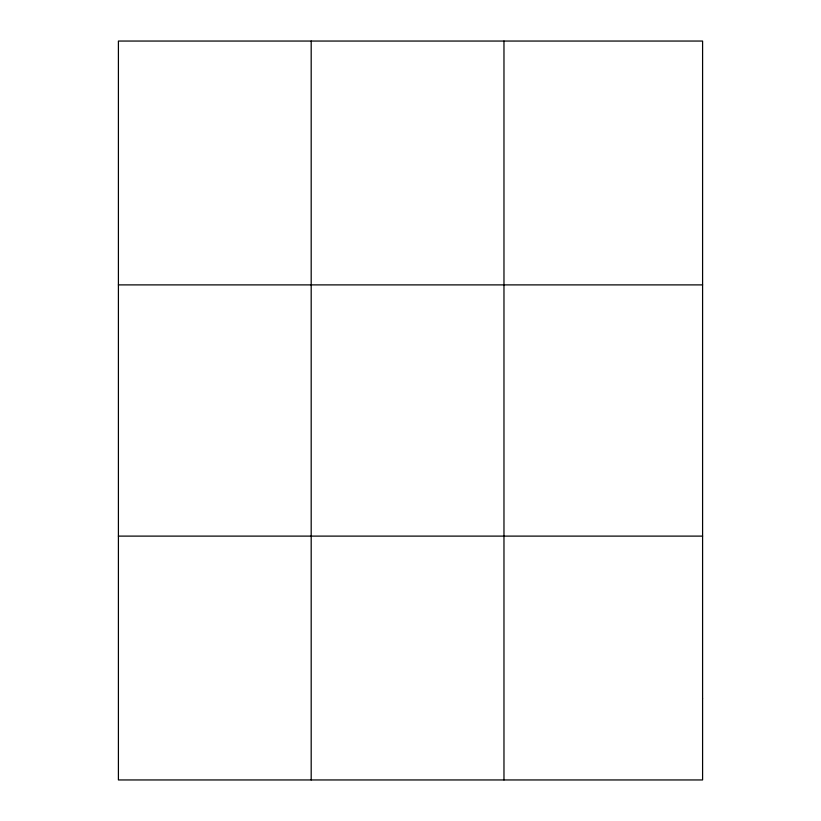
<?xml version="1.0" encoding="UTF-8"?>
<svg xmlns="http://www.w3.org/2000/svg" width="821" height="821" viewBox="0 0 821 821"><rect width="100%" height="100%" fill="white"/><g stroke="black" fill="none" stroke-linecap="round" stroke-linejoin="round"><path stroke-width="1.23" d="M311.19 41.05L311.19 779.95M503.971 41.05L503.971 779.95M118.409 284.887L702.591 284.887M118.409 536.113L702.591 536.113M702.591 698.671L702.591 779.95L118.409 779.95L118.409 41.05L702.591 41.05L702.591 698.671"/></g></svg>
